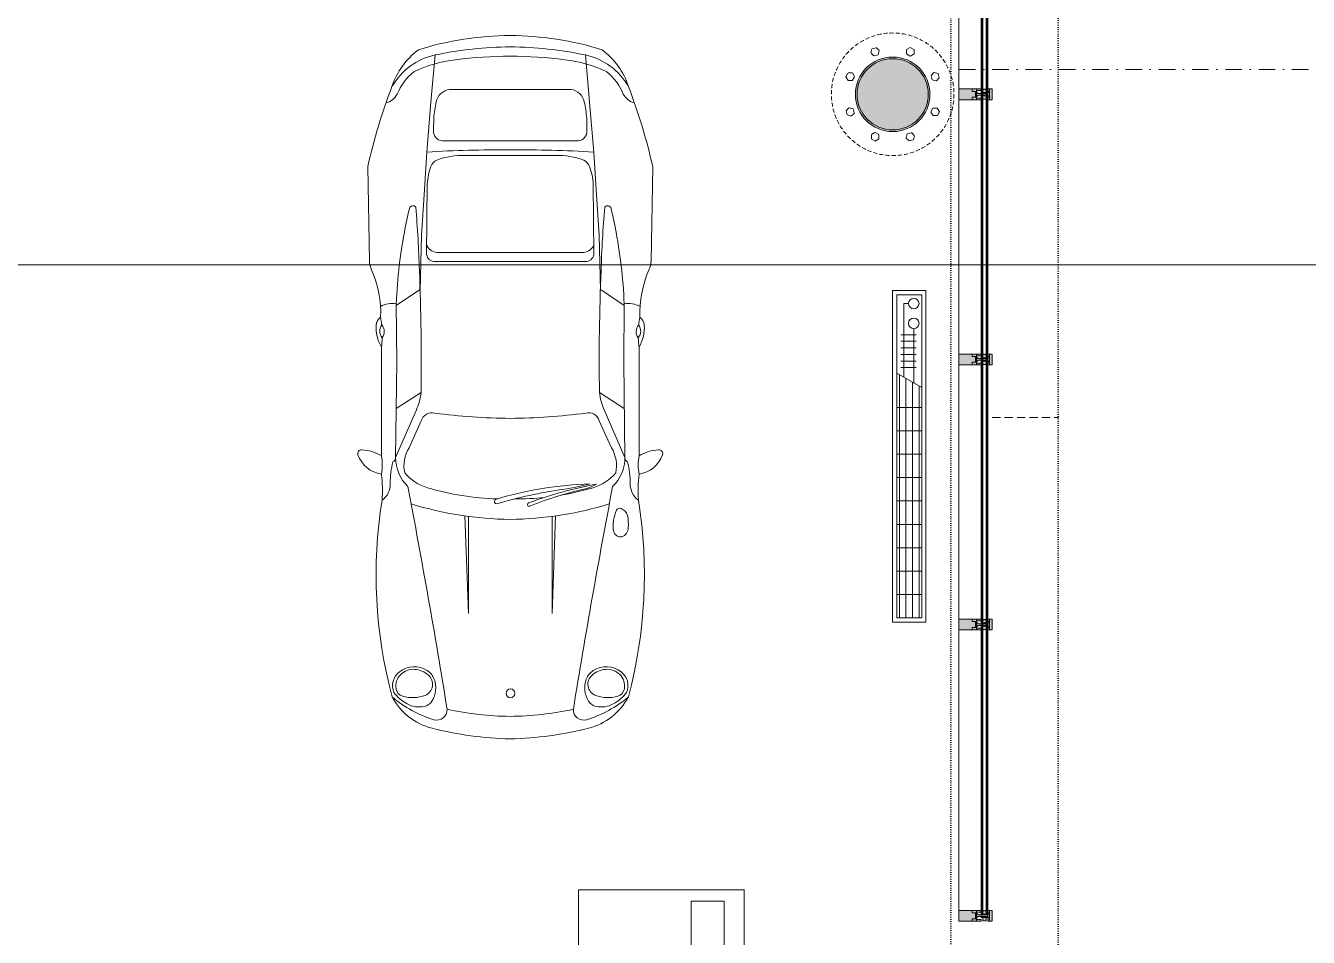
# Model space of a CAD drawing. Extents: x -9059 to 11889, y 0 to 6614.
# Drawn here: x 3361 to 4135, y 1638 to 2188 of the extents above; entities that cross this region are included whole.
import ezdxf
from ezdxf.xclip import XClip

# ---------------------------------------------------------------- set-up
doc = ezdxf.new("R2010")
doc.units = 0
doc.header["$LTSCALE"] = 10
doc.header["$MEASUREMENT"] = 0
doc.header["$XCLIPFRAME"] = 0
for name, pattern in [('DASHDOT', [1, 0.5, -0.25, 0, -0.25]), ('DOT2', [0.125, 0, -0.125]), ('HIDDEN', [0.375, 0.25, -0.125])]:
    doc.linetypes.add(name, pattern=pattern)
doc.layers.get('0').update_dxf_attribs({"color": 9, "lineweight": 9})
for name, color, linetype, lineweight in [('01', 9, 'Continuous', 9), ('03S', 255, 'Continuous', 9), ('04', 9, 'Continuous', 9), ('05', 9, 'Continuous', 9), ('06C', 9, 'Continuous', 9), ('06D', 9, 'Continuous', 9), ('10', 9, 'Continuous', 9), ('15', 9, 'Continuous', 9), ('20', 9, 'DOT2', 9), ('21', 9, 'Continuous', 9), ('24', 9, 'DASHDOT', 9), ('35', 9, 'Continuous', 9)]:
    doc.layers.add(name, color=color, linetype=linetype, lineweight=lineweight)

# ---------------------------------------------------------------- blocks, each defined once
blk = doc.blocks.new('p-prs-kolon-02')
h = blk.add_hatch(color=255)
h.dxf.hatch_style = 1
edge = h.paths.add_edge_path()
edge.add_arc((0, 0), 22.5, 0, 360)
for radius in [22.5, 21.5]:
    blk.add_circle((0, 0), radius)
at = {"layer": '20', "linetype": 'HIDDEN'}
for points in [[(-12.46, 27.47), (-9.95, 28.15), (-8.11, 26.31), (-8.78, 23.8), (-11.29, 23.13), (-13.13, 24.97), (-12.46, 27.47)], [(10.62, 28.24), (12.87, 26.94), (12.87, 24.34), (10.62, 23.04), (8.37, 24.34), (8.37, 26.94), (10.62, 28.24)], [(-28.24, 10.62), (-26.94, 12.87), (-24.34, 12.87), (-23.04, 10.62), (-24.34, 8.37), (-26.94, 8.37), (-28.24, 10.62)], [(27.47, 12.46), (28.15, 9.95), (26.31, 8.11), (23.8, 8.78), (23.13, 11.29), (24.97, 13.13), (27.47, 12.46)], [(-27.47, -12.46), (-28.15, -9.95), (-26.31, -8.11), (-23.8, -8.78), (-23.13, -11.29), (-24.97, -13.13), (-27.47, -12.46)], [(28.24, -10.62), (26.94, -12.87), (24.34, -12.87), (23.04, -10.62), (24.34, -8.37), (26.94, -8.37), (28.24, -10.62)], [(-10.62, -28.24), (-12.87, -26.94), (-12.87, -24.34), (-10.62, -23.04), (-8.37, -24.34), (-8.37, -26.94), (-10.62, -28.24)], [(12.46, -27.47), (9.95, -28.15), (8.11, -26.31), (8.78, -23.8), (11.29, -23.13), (13.13, -24.97), (12.46, -27.47)]]:
    blk.add_lwpolyline(points, dxfattribs=at)
blk.add_circle((0, 0), 37, dxfattribs=at)
blk = doc.blocks.new('p-porsche-satışstand-s')
for p, q in [((280, -45), (290, -45)), ((280, -185), (280, -45)), ((290, -185), (290, -45)), ((265, -50), (100, -50)), ((265, -50), (265, -180)), ((265, -180), (265, -50)), ((265, -50), (278, -50)), ((278, -65), (278, -50)), ((292, -50), (305, -50)), ((292, -65), (292, -50)), ((305, -180), (305, -50)), ((272, -65), (278, -65)), ((272, -93), (272, -65)), ((292, -65), (298, -65)), ((298, -93), (298, -65)), ((0, -100), (0, -180)), ((272, -93), (277, -93)), ((277, -101), (277, -93)), ((293, -93), (298, -93)), ((293, -101), (293, -93)), ((272, -101), (277, -101)), ((272, -129), (272, -101)), ((293, -101), (298, -101)), ((298, -129), (298, -101)), ((277, -129), (272, -129)), ((277, -137), (277, -129)), ((298, -129), (293, -129)), ((293, -137), (293, -129)), ((277, -137), (272, -137)), ((272, -165), (272, -137)), ((298, -137), (293, -137)), ((298, -165), (298, -137)), ((278, -165), (272, -165)), ((278, -180), (278, -165)), ((298, -165), (292, -165)), ((292, -180), (292, -165)), ((265, -180), (0, -180)), ((0, -266), (0, -180)), ((130, -266), (130, -180)), ((278, -180), (265, -180)), ((290, -185), (280, -185)), ((305, -180), (292, -180)), ((0, -266), (130, -266)), ((0, -279), (0, -266)), ((130, -266), (130, -279)), ((15, -279), (15, -273)), ((15, -273), (43, -273)), ((43, -278), (43, -273)), ((43, -278), (51, -278)), ((51, -278), (51, -273)), ((51, -273), (79, -273)), ((79, -273), (79, -278)), ((79, -278), (87, -278)), ((87, -273), (87, -278)), ((87, -273), (115, -273)), ((115, -273), (115, -279)), ((-5, -291), (-5, -281)), ((-5, -281), (135, -281)), ((0, -279), (15, -279)), ((115, -279), (130, -279)), ((135, -281), (135, -291)), ((-5, -291), (135, -291)), ((0, -306), (0, -293)), ((0, -293), (15, -293)), ((15, -299), (15, -293)), ((43, -299), (43, -294)), ((43, -294), (51, -294)), ((51, -299), (51, -294)), ((79, -294), (79, -299)), ((79, -294), (87, -294)), ((87, -294), (87, -299)), ((115, -293), (115, -299)), ((115, -293), (130, -293)), ((130, -293), (130, -306)), ((15, -299), (43, -299)), ((51, -299), (79, -299)), ((87, -299), (115, -299)), ((0, -306), (130, -306))]:
    blk.add_line(p, q)
for points in [[(0, 0), (100, 0), (100, -100), (0, -100)], [(12, -7), (32, -7), (32, -37), (12, -37)], [(65, -46), (85, -46), (85, -76), (65, -76)], [(12, -49), (52, -49), (52, -79), (12, -79)], [(108, -100.02), (111, -100.02), (111, -55.02), (108, -55.02)], [(113, -100.02), (116, -100.02), (116, -55.02), (113, -55.02)], [(123, -100.02), (126, -100.02), (126, -55.02), (123, -55.02)], [(133, -100.02), (136, -100.02), (136, -55.02), (133, -55.02)], [(138, -100.02), (141, -100.02), (141, -55.02), (138, -55.02)], [(143, -100.02), (146, -100.02), (146, -55.02), (143, -55.02)], [(153, -100.02), (156, -100.02), (156, -55.02), (153, -55.02)], [(253.87, -219.45), (288.87, -219.45), (288.87, -254.45), (253.87, -254.45)]]:
    blk.add_lwpolyline(points, close=True)
for points in [[(108, -73.5), (100, -73.5), (100, -76.5), (108, -76.5)], [(113, -73.5), (111, -73.5)], [(111, -76.5), (113, -76.5)], [(123, -73.5), (116, -73.5)], [(116, -76.5), (123, -76.5)], [(133, -73.5), (126, -73.5)], [(126, -76.5), (133, -76.5)], [(138, -73.5), (136, -73.5)], [(136, -76.5), (138, -76.5)], [(143, -73.5), (141, -73.5)], [(141, -76.5), (143, -76.5)], [(153, -73.5), (146, -73.5)], [(146, -76.5), (153, -76.5)], [(156, -76.5), (160, -76.5), (160, -73.5), (156, -73.5)], [(288.87, -226), (305, -226), (305, -306), (225, -306), (225, -226), (253.87, -226)]]:
    blk.add_lwpolyline(points)
blk = doc.blocks.new('p-dog-profil_kapali')
at = {"layer": '03S'}
h = blk.add_hatch(color=256, dxfattribs=at)
h.dxf.hatch_style = 1
h.paths.add_polyline_path([(-3.25, 0), (3.25, 0), (3.25, -13.5), (2.25, -13.5), (2.25, -10.5), (1.5, -10.5), (0.5, -11.5), (0.5, -13.5), (1, -13.5), (1, -14.5), (3, -14.5), (3, -16.5), (1, -16.5), (1, -18.5), (1.75, -18.5), (1.75, -17.5), (3.25, -17.5), (3.25, -20), (-3.25, -20), (-3.25, -17.5), (-1.75, -17.5), (-1.75, -18.5), (-1, -18.5), (-1, -16.5), (-3, -16.5), (-3, -14.5), (-1, -14.5), (-1, -13.5), (-0.5, -13.5), (-0.5, -11.5), (-1.5, -10.5), (-2.25, -10.5), (-2.25, -13.5), (-3.25, -13.5)])
for p in [(3, -15.17), (3, -15.83)]:
    blk.add_point(p)
at = {"layer": '10'}
for points in [[(3.25, -10.5), (-3.25, -10.5), (-3.25, 0), (3.25, 0)], [(-1, -13.5), (1, -13.5), (1, -18.5), (-1, -18.5)], [(3.25, -20), (-3.25, -20), (-3.25, -18.5), (3.25, -18.5)]]:
    blk.add_lwpolyline(points, close=True, dxfattribs=at)
for points in [[(-3.25, -8), (-3.25, -8), (-1.75, -8), (-1.75, -10.5)], [(-3.25, -10.5), (-2.25, -10.5), (-2.25, -13.5), (-3.25, -13.5)], [(-3.25, -10.5), (-3.25, -10.5), (3.25, -10.5)], [(-3.25, -13.5), (-3.25, -10.5)], [(-1, -14.5), (-1, -14.5), (-3, -14.5), (-3, -16.5), (-1, -16.5)], [(1.75, -10), (-1.75, -10)], [(-0.5, -17.5), (-0.5, -17.5), (-0.5, -11.5), (-1.5, -10.5), (-1.5, -10.5)], [(1.5, -10.5), (1.5, -10.5), (0.5, -11.5), (0.5, -17.5)], [(1, -14.5), (1, -14.5), (3, -14.5), (3, -16.5), (1, -16.5)], [(3.25, -8), (3.25, -8), (1.75, -8), (1.75, -10.5)], [(3.25, -10.5), (2.25, -10.5), (2.25, -13.5), (3.25, -13.5), (3.25, -10.5)], [(-3.25, -18.5), (-3.25, -17.5), (-1.75, -17.5), (-1.75, -18.5)], [(1, -18.5), (1, -17.5), (-1, -17.5), (-1, -18.5)], [(1.75, -18.5), (1.75, -17.5), (3.25, -17.5), (3.25, -18.5)]]:
    blk.add_lwpolyline(points, dxfattribs=at)
blk = doc.blocks.new('p-cph_cam_dyn1601')
at = {"layer": '06C'}
blk.add_lwpolyline([(3.25, 0), (652.5, 0)], dxfattribs=at)
at = {"layer": '15'}
for points in [[(1, -13.5), (654.75, -13.5)], [(1, -14), (654.75, -14)], [(1, -14.5), (654.75, -14.5)], [(1, -16.5), (654.75, -16.5)], [(1, -17), (654.75, -17)], [(1, -17.5), (654.75, -17.5)]]:
    blk.add_lwpolyline(points, dxfattribs=at)
for p in [(0, 0), (175.75, 0), (335.75, 0), (495.75, 0), (655.75, 0)]:
    blk.add_blockref('p-dog-profil_kapali', p)
blk = doc.blocks.new('A$C38B13A8F')
for p, q in [((280.56, 0), (80.56, 0)), ((80.56, 0), (80.56, -20.01)), ((280.56, -20.01), (280.56, 0)), ((80.56, -20.01), (280.56, -20.01))]:
    blk.add_line(p, q)
at = {"color": 252}
for p, q in [((229.85, -4.04), (83.04, -4.05)), ((222.04, -17.52), (230.75, -2.49)), ((272.77, -6.79), (228.26, -6.78)), ((234.11, -4.97), (234.11, -14.12)), ((238.08, -4.97), (238.08, -14.12)), ((242.06, -4.97), (242.06, -14.12)), ((246.04, -4.97), (246.04, -14.12)), ((250.01, -4.97), (250.01, -14.12)), ((253.99, -4.97), (253.99, -14.12)), ((272.77, -9.57), (272.77, -6.79)), ((227.55, -8.02), (83.04, -8.03)), ((225.24, -11.99), (83.04, -12)), ((257.66, -12.75), (224.81, -12.75)), ((222.94, -15.97), (83.04, -15.98))]:
    blk.add_line(p, q, dxfattribs=at)
at = {"color": 252, "linetype": 'Continuous'}
for p, q in [((97.17, -17.52), (97.16, -2.48)), ((111.29, -17.52), (111.28, -2.49)), ((125.4, -17.52), (125.4, -2.49)), ((139.52, -17.52), (139.52, -2.49)), ((153.64, -17.52), (153.64, -2.49)), ((167.76, -17.52), (167.76, -2.49)), ((181.88, -17.53), (181.88, -2.49)), ((196, -17.53), (196, -2.49)), ((210.12, -17.53), (210.12, -2.49))]:
    blk.add_line(p, q, dxfattribs=at)
blk.add_lwpolyline([(278.07, -2.49), (278.07, -17.52), (83.04, -17.52), (83.04, -2.48)], close=True)
at = {"color": 252}
for centre in [(260.84, -12.75), (272.77, -12.75)]:
    blk.add_circle(centre, 3.18, dxfattribs=at)
blk = doc.blocks.new('prs-plan')
for points in [[(325.1, 0, 0.073985), (239.3, 553.8, 0.153936), (16.3, 713.9, 0.035069), (-465.7, 860), (-1037.3, 850.4, 0.080758), (-1089.2, 837.1, -0.111291), (-1375, 782.2, 0.222022), (-1420.4, 808.8, 0.155977), (-1555, 777.4), (-2211.2, 777.4, 0.115278), (-2175, 895.7, 0.541385), (-2205.8, 918.9, 0.273922), (-2322.5, 777.4, -0.044974), (-2479.4, 773.5, 0.105774), (-3666.8, 712.8, 0.212201), (-3855.6, 472.1, 0.055723), (-3919.9, 0, 0.055723), (-3855.6, -472.1, 0.212201), (-3666.8, -712.8, 0.105774), (-2479.4, -773.5, -0.044974), (-2322.5, -777.4, 0.273922), (-2205.8, -918.9, 0.541385), (-2175, -895.7, 0.115278), (-2211.2, -777.4), (-1555, -777.4, 0.155977), (-1420.4, -808.8, 0.222022), (-1375, -782.2, -0.111291), (-1089.2, -837.1, 0.080758), (-1037.3, -850.4), (-465.7, -860, 0.035069), (16.3, -713.9, 0.153936), (239.3, -553.8, 0.073985)], [(16.3, -713.9, -0.035069), (-465.7, -860), (-1037.3, -850.4, -0.080758), (-1089.2, -837.1, 0.111291), (-1375, -782.2, -0.231444), (-1422.6, -808.9, -0.153464), (-1555, -777.4), (-2211.2, -777.4, -0.115278), (-2175, -895.7, -0.541385), (-2205.8, -918.9, -0.273922), (-2322.5, -777.4, 0.044974), (-2479.4, -773.5, -0.105774), (-3666.8, -712.8, -0.212201), (-3855.6, -472.1, -0.055723), (-3919.9, 0, -0.055723), (-3855.6, 472.1, -0.212201), (-3666.8, 712.8, -0.105774), (-2479.4, 773.5, 0.044974), (-2322.5, 777.4, -0.273922), (-2205.8, 918.9, -0.541385), (-2175, 895.7, -0.115278), (-2211.2, 777.4), (-1555, 777.4, -0.153464), (-1422.6, 808.9, -0.231444), (-1375, 782.2, 0.111291), (-1089.2, 837.1, -0.080758), (-1037.3, 850.4), (-465.7, 860, -0.035069), (16.3, 713.9, -0.153936), (239.3, 553.8, -0.073985), (325.1, 0, -0.073985), (239.3, -553.8, -0.153936)], [(-3507.2, 501.2, 0.318262), (-3515.1, 669.3, 0.336631), (-3639.6, 702.2, 0.107863), (-3709, 621.4, 0.176217), (-3724, 519.1, 0.204198), (-3691.8, 472.6, 0.234058), (-3559.4, 459, 0.162353)], [(-3534.4, 494.1, 0.163341), (-3500, 577, 0.213722), (-3530.8, 660.7, 0.243766), (-3617.4, 689.3, 0.291481), (-3662.5, 649.3, 0.158425), (-3657.5, 514.1, 0.556548)], [(-1039.1, 0), (-1039.1, -452.2, 0.388823), (-996.4, -504.6), (-570.6, -500.5, 0.078172), (-465.5, -478.7, 0.196108), (-427.3, -443.2, 0.096829), (-398.6, -274.1), (-398.6, 0), (-398.6, 274.1, 0.096829), (-427.3, 443.2, 0.196108), (-465.5, 478.7, 0.078172), (-570.6, 500.5), (-996.4, 504.6, 0.388823), (-1039.1, 452.2)], [(-309.7, 0), (-309.7, -410.9, 0.407574), (-250.3, -462.8), (-171.2, -461.4, 0.03281), (-75.8, -447.1, 0.311096), (0, -366.2), (0, 0), (0, 366.2, 0.311096), (-75.8, 447.1, 0.03281), (-171.2, 461.4), (-250.3, 462.8, 0.407574), (-309.7, 410.9)], [(-2381.3, -480.8, 0.066931), (-2473.6, 85.3, 1.115799), (-2499.8, 74, -0.036962), (-2415, -308.7, 0.02456)], [(-2496, -110.5, -0.043566), (-2382.5, -520.7, -0.084927), (-2410, -454.6, 0.037508), (-2512.3, -122.9, -1.353737)], [(-3507.2, -501.2, -0.318262), (-3515.1, -669.3, -0.336631), (-3639.6, -702.2, -0.107863), (-3709, -621.4, -0.176217), (-3724, -519.1, -0.204198), (-3691.8, -472.6, -0.234058), (-3559.4, -459, -0.162353)], [(-3534.4, -494.1, -0.163341), (-3500, -577, -0.213722), (-3530.8, -660.7, -0.243766), (-3617.4, -689.3, -0.291481), (-3662.5, -649.3, -0.158425), (-3657.5, -514.1, -0.556548)], [(-2529.8, -669.1, 0.383263), (-2539.5, -640.8, 0.054412), (-2600, -623.3, 0.109062), (-2669.2, -624.7, 0.400423), (-2700.6, -673.6, 0.320332), (-2644.3, -712.3, 0.05979), (-2570.9, -708.3, 0.197788)]]:
    blk.add_lwpolyline(points, format="xyb", close=True)
for points in [[(-1294.7, 687.7, 0.192613), (-1310.8, 783.2, 0.192613)], [(-3666.8, 712.8, 0.101535), (-3803.8, 461.2, 0.52292), (-3740.6, 381, 0.007101), (-2397.4, 617.9, -0.204495), (-2221.7, 691.9), (-1644.4, 685), (-1294.7, 687.7, -0.038718), (-832.6, 633.5, -0.010841), (-718.2, 608.4, -0.648), (-711.3, 570.7, -0.015753), (-1092.1, 548.4, -0.014486), (-1828.8, 538.6, -0.071916), (-1933.3, 566.2), (-2221.7, 691.9)], [(-2479.4, 773.5, 0.242846), (-2379.8, 724, -0.066443), (-2247.2, 708.1, 0.284222), (-2221.7, 691.9, 0.284222)], [(-84.1, -750.5, -0.178742), (-28.1, -681.8, 0.128631), (105.3, -582, 0.089194), (178.3, -330, 0.036776), (199.5, 0, 0.036776), (178.3, 330, 0.089194), (105.3, 582, 0.128631), (-28.1, 681.8, -0.178742), (-84.1, 750.5)], [(16.3, 713.9, -0.211518), (207.8, 453.3, -0.047818), (256.3, 0, -0.047818), (207.8, -453.3, -0.211518), (16.3, -713.9, -0.211518)], [(-2449.3, -305.3, 0.031083), (-2403.8, -500.3, 0.14503), (-2314.3, -637.1, 0.190771), (-2162.9, -610.8), (-1999.6, -537.1, 0.400838), (-1953.5, -455.5, -0.031829), (-1985.5, 0, -0.031829), (-1953.5, 455.5, 0.400838), (-1999.6, 537.1), (-2162.9, 610.8, 0.190771), (-2314.3, 637.1, 0.14503), (-2403.8, 500.3, 0.06672), (-2471.2, 77.4)], [(-2502.1, -598, -0.070312), (-2595.3, 0, -0.070312), (-2502.1, 598)], [(-1213.9, -544.2), (-880.1, -536.2), (-607.1, -518.5), (-378.4, -503.6, 0.016855), (-365, 0, 0.016855), (-378.4, 503.6), (-607.1, 518.5), (-880.1, 536.2), (-1213.9, 544.2)], [(-943.1, -504.1, -0.278411), (-984.1, -431.5), (-984.1, 0), (-984.1, 431.5, -0.278411), (-943.1, 504.1)], [(-3740.6, -381, -0.051873), (-3783.8, 0, -0.051873), (-3740.6, 381)], [(-2471.7, -26.7, 0.027717), (-2463, -205, 0.14503)], [(-3666.8, -712.8, -0.101535), (-3803.8, -461.2, -0.52292), (-3740.6, -381, -0.007101), (-2397.4, -617.9, 0.204495), (-2221.7, -691.9), (-1644.4, -685), (-1294.7, -687.7, 0.038718), (-832.6, -633.5, 0.010841), (-718.2, -608.4, 0.648), (-711.3, -570.7, 0.015753), (-1092.1, -548.4, 0.014486), (-1828.8, -538.6, 0.071916), (-1933.3, -566.2), (-2221.7, -691.9)], [(-2479.4, -773.5, -0.242846), (-2379.8, -724, 0.066443), (-2247.2, -708.1, -0.284222), (-2221.7, -691.9, -0.284222)], [(-1294.7, -687.7, -0.192613), (-1310.8, -783.2, -0.192613)]]:
    blk.add_lwpolyline(points, format="xyb")
for points in [[(-1828.8, 538.6), (-1925.5, 688.4)], [(-1210.5, 548), (-1304.6, 687.6)], [(207.8, 453.3), (-76.7, 479), (-378.4, 503.6)], [(-2576.9, 252.6), (-3163.2, 252.6), (-2574, 273.4)], [(-2576.9, -252.6), (-3163.2, -252.6), (-2574, -273.4)], [(207.8, -453.3), (-76.7, -479), (-378.4, -503.6)], [(-1828.8, -538.6), (-1925.5, -688.4)], [(-1210.5, -548), (-1304.6, -687.6)]]:
    blk.add_lwpolyline(points)
blk.add_circle((-3644.9, -1.7), 26.6)
for centre, radius, start, end in [((-2266.9, 1071.9), 299.7, 259.29804, 280.70196), ((-1479.8, 1336.7), 564.3, 262.33426, 268.06139), ((-1458.7, 725.7), 61.9, 53.33997, 130.5245), ((-1461.9, 820), 60, 231.90676, 311.95772), ((-1479.8, 1336.7), 564.3, 275.8996, 280.69871), ((-2266.9, -1071.9), 299.7, 79.29804, 100.70196), ((-1479.8, -1336.7), 564.3, 91.93861, 97.66574), ((-1461.9, -820), 60, 48.04228, 128.09324), ((-1458.7, -725.7), 61.9, 229.4755, 306.66003), ((-1479.8, -1336.7), 564.3, 79.30129, 84.1004)]:
    blk.add_arc(centre, radius, start, end)
blk = doc.blocks.new('AKS')
at = {"layer": '24', "ltscale": 2}
blk.add_lwpolyline([(3905.06, 2145.87), (4585.06, 2145.87)], dxfattribs=at)

msp = doc.modelspace()

# ---------------------------------------------------------------- linework, layer by layer
at = {"layer": '06D'}
msp.add_lwpolyline([(3924.54, 2182.48), (3924.54, 1651.35)], dxfattribs=at)
at = {"layer": '20'}
msp.add_lwpolyline([(3004.54, 348.46), (3004.54, 632.98), (3069.54, 632.99), (3069.6, 418.37, 0.367452), (3919.54, 1316.72), (3919.74, 2309.98), (3984.54, 2309.98), (3984.31, 1314.37, -0.388173), (3004.54, 348.46, -142.730725)], format="xyb", dxfattribs=at)
at = {"layer": '20', "linetype": 'HIDDEN', "ltscale": 2}
msp.add_lwpolyline([(3944.6, 1951.78), (3984.6, 1951.78)], dxfattribs=at)
at = {"layer": '21'}
msp.add_lwpolyline([(1334.18, 2043.89), (4352.93, 2043.89)], dxfattribs=at)

# ---------------------------------------------------------------- block references
msp.add_blockref('AKS', (19.48, 15.85))
at = {"rotation": 90}
msp.add_blockref('p-cph_cam_dyn1601', (3924.54, 1650.98), dxfattribs=at)
at = {"layer": '01'}
msp.add_blockref('p-prs-kolon-02', (3884.54, 2146.73), dxfattribs=at)
at = {"layer": '04', "xscale": 0.1, "yscale": 0.1, "zscale": 0.1, "rotation": 90}
msp.add_blockref('prs-plan', (3653.72, 2149.71), dxfattribs=at)
at = {"layer": '05'}
ref = msp.add_blockref('p-porsche-satışstand-s', (3794.88, 1666.73), dxfattribs=dict(at, xscale=-1))
XClip(ref).set_block_clipping_path([(-88.7617665652, -392.8478105935), (374.1227334348, 71.9685894065)])
at = {"layer": '35', "rotation": 90}
msp.add_blockref('A$C38B13A8F', (3884.53, 1747.67), dxfattribs=at)

doc.saveas('drawing.dxf')
